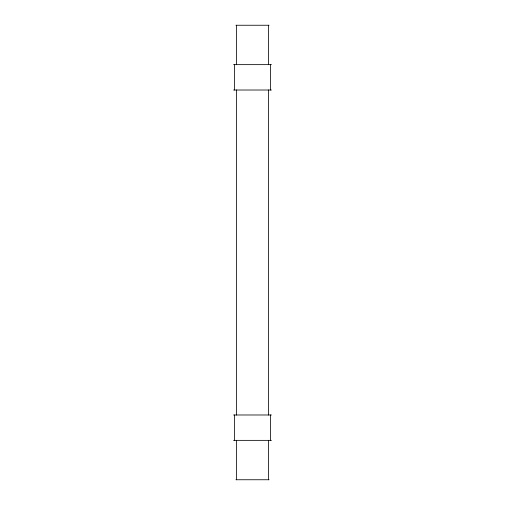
<?xml version="1.0" encoding="UTF-8"?>
<svg xmlns="http://www.w3.org/2000/svg" width="505" height="505" viewBox="0 0 505 505"><rect width="100%" height="100%" fill="white"/><g stroke="black" fill="none" stroke-linecap="round" stroke-linejoin="round"><path stroke-width="0.76" d="M235.93 25.25L269.07 25.25M233.562 64.64L271.438 64.64M233.562 90.016L271.438 90.016M233.562 414.984L271.438 414.984M233.562 440.36L271.438 440.36M235.93 479.75L269.07 479.75M270.459 64.64L270.459 90.016M270.459 414.984L270.459 440.36M268.521 25.25L268.521 64.703M268.521 89.953L268.521 415.047M268.521 440.297L268.521 479.75M236.479 25.25L236.479 64.703M236.479 89.953L236.479 415.047M236.479 440.297L236.479 479.75M234.541 64.64L234.541 90.016M234.541 414.984L234.541 440.36"/></g></svg>
